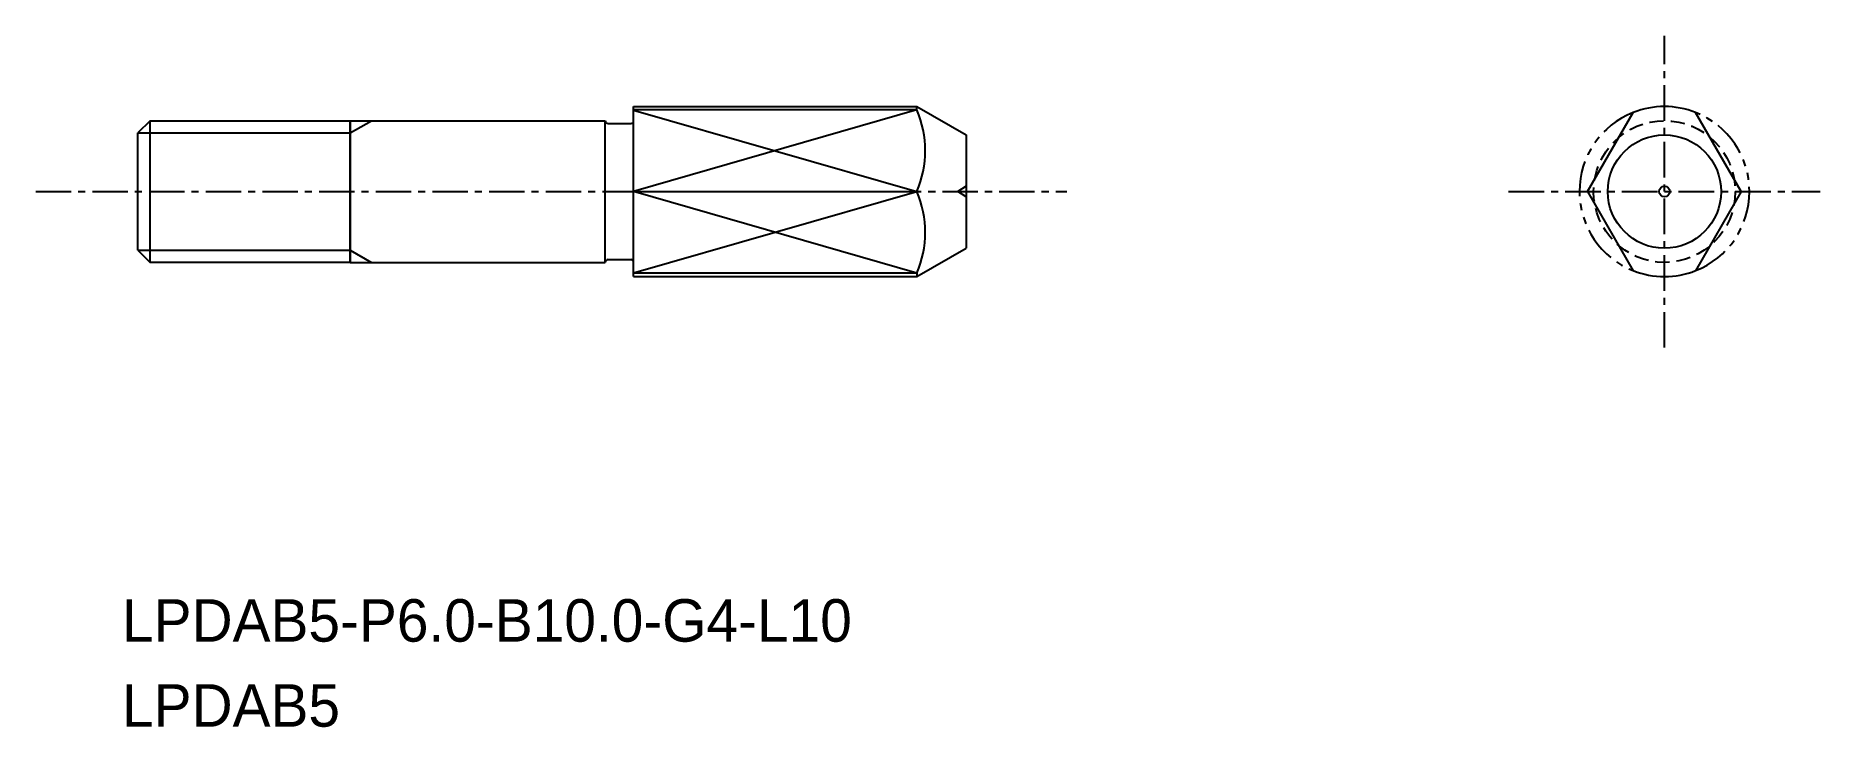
# Model space of a CAD drawing. Extents: x -1878.5 to -1815.5, y -553.1 to -528.7.
import ezdxf

# ---------------------------------------------------------------- set-up
doc = ezdxf.new("R2010")
doc.units = 0
for name, pattern in [('CENTER', [2, 1.25, -0.25, 0.25, -0.25]), ('DASHED', [0.75, 0.5, -0.25]), ('PHANTOM', [2.5, 1.25, -0.25, 0.25, -0.25, 0.25, -0.25])]:
    doc.linetypes.add(name, pattern=pattern)
doc.layers.get('0').update_dxf_attribs({"linetype": 'CONTINUOUS'})
doc.layers.add('CENTER', color=1, linetype='CENTER')

msp = doc.modelspace()

# ---------------------------------------------------------------- linework, layer by layer
for p, q in [((-1857.357, -531.178), (-1847.357, -531.178)), ((-1857.357, -537.178), (-1857.357, -531.178)), ((-1847.357, -531.296), (-1857.357, -531.296)), ((-1847.357, -531.296), (-1847.357, -531.178)), ((-1847.357, -531.178), (-1845.625, -532.178)), ((-1867.357, -536.678), (-1867.357, -531.678)), ((-1867.357, -531.678), (-1858.357, -531.678)), ((-1867.357, -536.678), (-1867.357, -531.678)), ((-1858.357, -536.678), (-1858.357, -531.678)), ((-1858.357, -536.678), (-1858.357, -531.678)), ((-1858.257, -531.778), (-1857.457, -531.778)), ((-1857.357, -531.678), (-1857.357, -531.678)), ((-1845.625, -532.178), (-1845.625, -536.178)), ((-1858.257, -536.578), (-1857.457, -536.578)), ((-1847.357, -537.178), (-1845.625, -536.178)), ((-1867.357, -536.678), (-1858.357, -536.678)), ((-1857.357, -536.678), (-1857.357, -536.678)), ((-1847.357, -537.061), (-1857.357, -537.061)), ((-1857.357, -537.178), (-1847.357, -537.178)), ((-1847.357, -537.061), (-1847.357, -537.178))]:
    msp.add_line(p, q)
at = {"color": 3, "linetype": 'CONTINUOUS'}
for p, q in [((-1847.357, -531.296), (-1857.357, -534.178)), ((-1857.357, -531.308), (-1847.357, -534.178)), ((-1874.857, -532.111), (-1867.357, -532.111)), ((-1867.357, -532.111), (-1866.607, -531.678)), ((-1857.357, -537.049), (-1847.357, -534.178)), ((-1847.357, -537.061), (-1857.357, -534.178)), ((-1874.857, -536.245), (-1867.357, -536.245)), ((-1867.357, -536.245), (-1866.607, -536.678))]:
    msp.add_line(p, q, dxfattribs=at)
at = {"color": 7, "linetype": 'CONTINUOUS'}
for p, q in [((-1823.688, -534.178), (-1822.077, -531.387)), ((-1818.265, -534.178), (-1819.877, -531.387)), ((-1874.424, -531.678), (-1874.857, -532.111)), ((-1874.857, -536.245), (-1874.857, -532.111)), ((-1874.424, -536.678), (-1874.424, -531.678)), ((-1874.424, -531.678), (-1867.357, -531.678)), ((-1867.357, -531.678), (-1867.357, -536.678)), ((-1857.357, -534.178), (-1847.357, -534.178)), ((-1823.688, -534.178), (-1822.077, -536.97)), ((-1818.265, -534.178), (-1819.877, -536.97)), ((-1874.857, -536.245), (-1874.424, -536.678)), ((-1867.357, -536.678), (-1874.424, -536.678))]:
    msp.add_line(p, q, dxfattribs=at)
at = {"color": 3}
for p in [(-1845.625, -533.991), (-1845.625, -534.366)]:
    msp.add_line(p, (-1845.914, -534.178), dxfattribs=at)
at = {"color": 3, "linetype": 'DASHED'}
msp.add_circle((-1820.977, -534.178), 2.5, dxfattribs=at)
for radius in [2, 0.188]:
    msp.add_circle((-1820.977, -534.178), radius)
at = {"color": 7, "linetype": 'CONTINUOUS'}
for centre in [(-1850.783, -532.737), (-1850.783, -535.62)]:
    msp.add_arc(centre, 3.717, 337.18626, 22.81374, dxfattribs=at)
at = {"color": 3, "linetype": 'PHANTOM'}
for start, end in [(111.51019, 248.48981), (291.51019, 68.48981)]:
    msp.add_arc((-1820.977, -534.178), 3, start, end, dxfattribs=at)
for centre, radius, start, end in [((-1820.977, -534.178), 3, 68.48981, 111.51019), ((-1858.257, -531.678), 0.1, 180, 270), ((-1857.457, -531.678), 0.1, 270, 0), ((-1858.257, -536.678), 0.1, 90, 180), ((-1857.457, -536.678), 0.1, 0, 90), ((-1820.977, -534.178), 3, 248.48981, 291.51019)]:
    msp.add_arc(centre, radius, start, end)
at = {"layer": 'CENTER', "color": 1, "linetype": 'CENTER'}
for p, q in [((-1820.977, -539.678), (-1820.977, -528.678)), ((-1878.458, -534.178), (-1842.073, -534.178)), ((-1826.477, -534.178), (-1815.477, -534.178))]:
    msp.add_line(p, q, dxfattribs=at)

# ---------------------------------------------------------------- texts
for s, p in [('LPDAB5-P6.0-B10.0-G4-L10  ', (-1875.411, -550.061)), ('LPDAB5', (-1875.411, -553.061))]:
    msp.add_text(s, height=1.5).set_placement(p)

doc.saveas('drawing.dxf')
